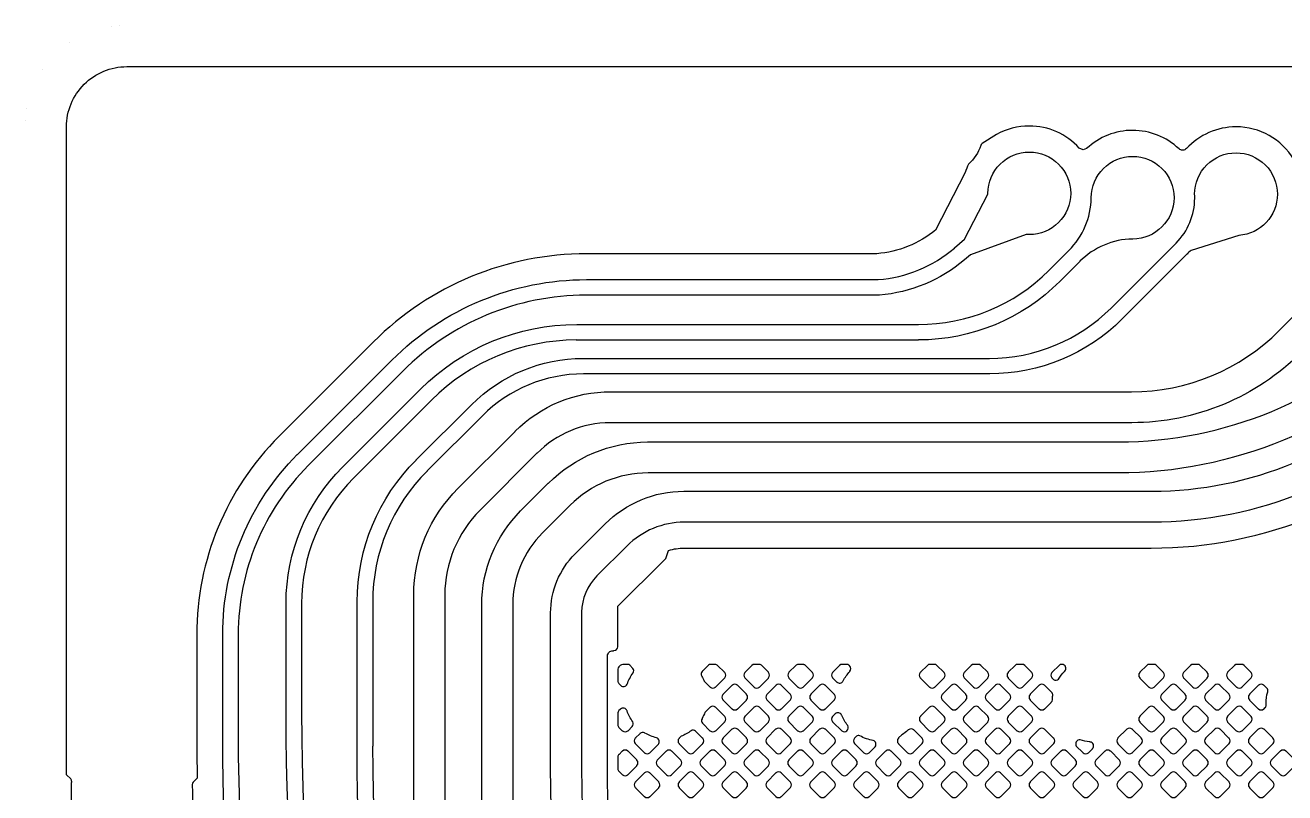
# Model space of a CAD drawing. Extents: x 0 to 248, y 0 to 175.
# Drawn here: x 77.44 to 83.63, y 149.42 to 153.19 of the extents above; entities that cross this region are included whole.
import ezdxf

# ---------------------------------------------------------------- set-up
doc = ezdxf.new("R2010")
doc.units = 0
doc.layers.add('gbr-dxf', color=7, linetype='Continuous')
doc.layers.add('gbr-outline-dxf', color=2, linetype='Continuous')

msp = doc.modelspace()

# ---------------------------------------------------------------- linework, layer by layer
at = {"layer": 'gbr-dxf', "linetype": 'Continuous'}
for points in [[(77.6463, 149.5071), (77.6463, 152.6918, -0.414221), (77.9428, 152.9882), (90.943, 152.9882, -0.41422), (91.2394, 152.6918), (91.2394, 149.5109), (91.2192, 149.4907, 0.16592), (91.2141, 149.4789), (91.2141, 147.4676, -0.013289), (91.214, 147.4665), (91.214, 146.461)], [(82.3768, 152.6963), (82.3767, 152.6963, 0.128289), (82.215, 152.6542), (82.1455, 152.6105), (82.1454, 152.6104, 0.155189), (82.1379, 152.6009, -0.137692), (82.0784, 152.5086, 0.033305), (82.0621, 152.4677), (81.9161, 152.185, -0.151297), (81.6278, 152.0685), (80.2011, 152.0685, 0.198902), (79.1546, 151.6349), (78.6905, 151.1708, 0.198899), (78.2864, 150.1955), (78.2864, 149.719, 0.003655), (78.2877, 149.5452), (78.2877, 149.4896), (78.2691, 149.471, 0.169072), (78.2641, 149.4588), (78.2641, 149.4586)], [(83.6759, 152.532, 0.263062), (83.3923, 152.6923, 0.209797), (83.1487, 152.5853, -0.211752), (83.13, 152.577, -0.193749), (83.1124, 152.5841, 0.192153), (82.8846, 152.675, 0.190057), (82.6585, 152.5859), (82.6412, 152.579), (82.6225, 152.5874, 0.211896), (82.3769, 152.6963), (82.3768, 152.6963)], [(80.9048, 142.4667, -0.166954), (78.4137, 149.7194, -0.014027), (78.4137, 149.7213), (78.4137, 150.1931, -0.016763), (78.4136, 150.1954, -0.010979), (78.4137, 150.1968, -0.198629), (78.7804, 151.0809), (78.7804, 151.0809), (78.7805, 151.0809), (79.2445, 151.545), (79.2445, 151.545), (79.2445, 151.545, -0.198915), (80.2011, 151.9412, -0.016733), (80.2035, 151.9412), (81.6339, 151.9412, 0.159173), (82.0084, 152.0965), (82.0089, 152.0969), (82.0589, 152.1398), (82.1737, 152.3618, -0.005086), (82.1736, 152.3654, -0.414223), (82.3768, 152.5686, -0.414223), (82.58, 152.3654, -0.414223), (82.3768, 152.1622, -0.01986), (82.3608, 152.1628), (82.0872, 152.0637), (82.0587, 152.0392), (82.0585, 152.039, -0.159343), (81.6399, 151.8652, -0.028607), (81.6356, 151.865), (80.201, 151.865, -0.016499), (80.1987, 151.865, 0.19842), (79.2984, 151.4911), (79.2984, 151.4911), (79.2984, 151.4911), (78.8343, 151.0271), (78.8343, 151.027), (78.8343, 151.027, 0.198482), (78.4899, 150.1974, -0.013924), (78.4899, 150.1955), (78.4899, 149.7198, -0.014056), (78.4899, 149.7178, 0.16691), (80.9647, 142.5139)], [(81.3858, 142.8758, -0.165958), (79.0743, 149.6481, -0.01087), (79.0744, 149.6495), (79.0744, 150.3552, -0.011022), (79.0744, 150.3567, -0.198598), (79.3639, 151.0541), (79.3642, 151.0543), (79.6356, 151.3258), (79.6359, 151.326, -0.198391), (80.1847, 151.5538, -0.011044), (80.1861, 151.5539), (82.1794, 151.5539, -0.010871), (82.1808, 151.5539, 0.198911), (82.7787, 151.8016), (82.7787, 151.8016), (83.0976, 152.1204), (83.0976, 152.1205), (83.0976, 152.1205, 0.198902), (83.1895, 152.3423, -0.010258), (83.1895, 152.3435, 0.00841), (83.1893, 152.3538, -0.009582), (83.1892, 152.3549, -0.008299), (83.1891, 152.3613, -0.414223), (83.3923, 152.5645, -0.414223), (83.5955, 152.3613, -0.394397), (83.4062, 152.1586), (83.1714, 152.0849, 0.021669), (83.1515, 152.0666), (83.1515, 152.0666), (83.1515, 152.0666), (83.1515, 152.0666), (83.1514, 152.0666), (82.8326, 151.7477), (82.8326, 151.7477), (82.8325, 151.7476), (82.8325, 151.7476, -0.198488), (82.1822, 151.4777, -0.011021), (82.1808, 151.4777), (80.1875, 151.4777, -0.010871), (80.1861, 151.4776, 0.198853), (79.6898, 151.2721), (79.6895, 151.2719), (79.4181, 151.0004), (79.4178, 151.0002, 0.198961), (79.1506, 150.3553, -0.010857), (79.1506, 150.3539), (79.1506, 149.6481, -0.010857), (79.1505, 149.6467, 0.165913), (81.4458, 142.9228)], [(81.1868, 142.6359, -0.16673), (78.7251, 149.8102, -0.014135), (78.7251, 149.8121), (78.7251, 150.3488, -0.011037), (78.7251, 150.3503, -0.198483), (79.0027, 151.0192), (79.0027, 151.0192), (79.0027, 151.0192), (79.3862, 151.4028), (79.3863, 151.4028), (79.3863, 151.4028, -0.198916), (80.1534, 151.7205, -0.016733), (80.1558, 151.7204), (81.8304, 151.7204, -0.010871), (81.8317, 151.7205, 0.198914), (82.4726, 151.9859), (82.4726, 151.9859), (82.4726, 151.9859), (82.5714, 152.0847), (82.5717, 152.085), (82.5717, 152.085), (82.5717, 152.085, 0.193853), (82.6814, 152.3427), (82.6814, 152.3437), (82.6814, 152.344, -0.414223), (82.8846, 152.5472, -0.414223), (83.0878, 152.344, -0.414209), (82.8846, 152.1408, 0.194795), (82.6255, 152.0311), (82.6253, 152.0309), (82.5265, 151.9321), (82.5265, 151.9321), (82.5265, 151.932, -0.198548), (81.8331, 151.6443, -0.011009), (81.8317, 151.6442), (80.1533, 151.6442, -0.016438), (80.1509, 151.6443, 0.198292), (79.4402, 151.3489), (79.4401, 151.3489), (79.4401, 151.3489), (79.0566, 150.9653), (79.0566, 150.9653), (79.0566, 150.9653, 0.198864), (78.8013, 150.3489, -0.01087), (78.8013, 150.3475), (78.8013, 149.8146, -0.016763), (78.8013, 149.8122), (78.8013, 149.8116, -0.010857), (78.8013, 149.8102, 0.166721), (81.2467, 142.6831)], [(81.5115, 143.1612, -0.164875), (79.3522, 149.5314, -0.009972), (79.3523, 149.5342), (79.3523, 150.3849, -0.011836), (79.3522, 150.3882, -0.007961), (79.3522, 150.3903, -0.198023), (79.5702, 150.9152), (79.5706, 150.9156), (79.85, 151.195), (79.8504, 151.1954, -0.198797), (80.3208, 151.3901, -0.011836), (80.3241, 151.39), (82.8763, 151.39, -0.007691), (82.8782, 151.39, 0.198799), (83.6046, 151.6907), (83.6049, 151.6911), (84.041, 152.1272)], [(81.7633, 143.3865, -0.164322), (79.6862, 149.532, -0.007717), (79.6862, 149.534), (79.6862, 149.5345, -0.011836), (79.6863, 149.5379), (79.6863, 150.3401, -0.007704), (79.6862, 150.342, -0.198804), (79.8774, 150.8038), (79.8774, 150.8038), (79.8774, 150.8038), (79.8775, 150.8039), (80.0136, 150.94), (80.014, 150.9404, -0.197306), (80.5001, 151.1428, -0.012435), (80.5036, 151.1429), (82.8135, 151.1429, -0.007579), (82.8154, 151.1429, 0.198586), (84.2057, 151.7194)], [(83.7123, 151.5829, -0.19837), (82.8802, 151.2376, -0.007863), (82.8782, 151.2376), (80.3207, 151.2376, -0.011108), (80.3175, 151.2377, 0.19714), (79.9582, 151.0876), (79.9578, 151.0872), (79.6784, 150.8078), (79.678, 150.8075, 0.197555), (79.5046, 150.3909, -0.009467), (79.5047, 150.3883), (79.5047, 149.5321, -0.009964), (79.5046, 149.5293, 0.164763), (81.631, 143.2558)], [(84.3135, 151.6116, -0.198844), (82.8135, 150.9905, -0.007678), (82.8115, 150.9905), (80.5069, 150.9905, -0.011828), (80.5036, 150.9905, 0.198592), (80.1217, 150.8325), (80.1213, 150.8322), (79.9852, 150.6961, 0.197878), (79.8386, 150.3439, -0.007333), (79.8387, 150.3421), (79.8387, 149.5346, -0.009964), (79.8386, 149.5318, 0.164179), (81.8812, 143.4832)], [(82.021, 143.6094, -0.163793), (80.0248, 149.5396, -0.009935), (80.0248, 149.5423), (80.0248, 150.2996, -0.009965), (80.0248, 150.3024, -0.199031), (80.1449, 150.5922), (80.2925, 150.7398), (80.2925, 150.7398), (80.2925, 150.7398, -0.197934), (80.6791, 150.9008, -0.008078), (80.6812, 150.9009), (82.9763, 150.9009, -0.011609), (82.9796, 150.9008, 0.198379), (84.267, 151.4354)], [(84.3747, 151.3276, -0.198865), (82.9763, 150.7484, -0.011859), (82.9729, 150.7485), (80.6831, 150.7485, -0.007684), (80.6812, 150.7484, 0.198916), (80.4003, 150.6321), (80.4002, 150.6321), (80.4002, 150.6321), (80.2527, 150.4845), (80.2526, 150.4844, 0.195991), (80.1772, 150.3054, -0.016607), (80.1772, 150.3005), (80.1772, 149.5402, -0.009957), (80.1772, 149.5374, 0.163577), (82.1387, 143.7063)], [(80.5629, 147.3356, -0.058439), (80.3044, 149.5399, -0.020503), (80.3045, 149.5418), (80.3045, 149.6102, -0.031973), (80.3045, 149.6133), (80.3045, 149.8263, -0.022988), (80.3045, 149.8285), (80.3045, 149.9474, -0.03889), (80.3045, 149.9512), (80.3045, 150.0897, -0.125227), (80.3071, 150.102, -0.091887), (80.3124, 150.1095, -0.207347), (80.3312, 150.1167), (80.3342, 150.1167, -0.102616), (80.3362, 150.1172, 0.393601), (80.3551, 150.136, -0.093671), (80.3555, 150.1379), (80.3555, 150.3351), (80.5813, 150.5609), (80.5912, 150.5701), (80.6044, 150.61, -0.072171), (80.6811, 150.6211), (82.9762, 150.6211, 0.198925), (84.4649, 151.2381)], [(77.6717, 147.4678), (77.6717, 149.4692, -0.034868), (77.6719, 149.4727, 0.186511), (77.6672, 149.4863), (77.6463, 149.5071)], [(78.2641, 149.4586, 0.012838), (78.2932, 148.8456, -0.017977), (78.2933, 148.844, 0.148382), (80.7903, 142.3653), (80.7906, 142.3649, 0.019899), (80.8008, 142.3538, -0.01365), (80.8016, 142.3529), (81.0112, 142.1433, -0.018805), (81.0124, 142.1422, 0.111695), (81.1151, 142.0774, -0.017124), (81.1165, 142.0768, -0.221605), (81.238, 141.9556, -0.020682), (81.2387, 141.9538, 0.111689), (81.3035, 141.8511, -0.023293)]]:
    msp.add_lwpolyline(points, format="xyb", dxfattribs=at)
for points in [[(80.3553, 149.9674, 0.055379), (80.3559, 149.9631, -0.069012), (80.356, 149.9624, 0.108866), (80.3602, 149.9549), (80.37, 149.9451, 0.482115), (80.4009, 149.9514, -0.078327), (80.4304, 150.0073, 0.305964), (80.4291, 150.0298), (80.4135, 150.0453, 0.146877), (80.4029, 150.0496), (80.3793, 150.0496, 0.168855), (80.3673, 150.0443), (80.3673, 150.0443), (80.3606, 150.0377), (80.3606, 150.0376, 0.168923), (80.3553, 150.0256)], [(80.767, 149.9922, -0.114321), (80.7674, 149.9905, -0.033499), (80.7798, 149.9664), (80.8075, 149.9388, -0.091913), (80.809, 149.9378, 0.379731), (80.835, 149.9378, -0.096225), (80.8366, 149.9388), (80.8792, 149.9814, -0.095916), (80.8802, 149.9831, 0.379731), (80.8802, 150.0091, -0.096265), (80.8792, 150.0107), (80.8454, 150.0445, 0.0755), (80.8404, 150.0478, 0.093701), (80.8333, 150.0496), (80.8111, 150.0496, 0.147556), (80.8002, 150.0459), (80.8002, 150.0458, 0.031553), (80.7983, 150.0443), (80.7982, 150.0442), (80.7705, 150.0165, -0.109979), (80.7697, 150.0151, 0.325779)], [(80.9794, 149.9831, -0.096157), (80.9803, 149.9815), (81.023, 149.9389, -0.091364), (81.0245, 149.9379, 0.379293), (81.0505, 149.9379, -0.095956), (81.0521, 149.9389), (81.0947, 149.9815, -0.096266), (81.0957, 149.9832, 0.379731), (81.0957, 150.0092, -0.09572), (81.0947, 150.0108), (81.0604, 150.0452, 0.153023), (81.0493, 150.0496), (81.0263, 150.0496, 0.169141), (81.0142, 150.0446), (80.9804, 150.0107, -0.096023), (80.9794, 150.0091, 0.379672)], [(81.1949, 149.9832, -0.096265), (81.1959, 149.9816), (81.2384, 149.939, -0.091964), (81.24, 149.938, 0.379731), (81.266, 149.938, -0.095756), (81.2676, 149.939), (81.3102, 149.9816, -0.095958), (81.3112, 149.9833, 0.379731), (81.3112, 150.0092, -0.082756), (81.3103, 150.0106), (81.2755, 150.0454, 0.060717), (81.2714, 150.0479, 0.084526), (81.265, 150.0496), (81.2414, 150.0496, 0.091982), (81.2344, 150.0477, 0.072691), (81.2296, 150.0446), (81.1959, 150.0108, -0.095916), (81.1949, 150.0092, 0.379731)], [(81.4103, 149.9833, -0.095612), (81.4113, 149.9816), (81.4292, 149.9637, -0.074719), (81.4314, 149.9623, 0.473813), (81.4612, 149.967, -0.075742), (81.4628, 149.9691, -0.068046), (81.4945, 150.0141, -0.085735), (81.4954, 150.0155, 0.37084), (81.495, 150.0412, -0.087077), (81.494, 150.0426), (81.4927, 150.044, -0.05036), (81.4923, 150.0443, 0.180695), (81.4794, 150.0496), (81.4568, 150.0496, 0.16507), (81.445, 150.0446), (81.4113, 150.0108, -0.095935), (81.4103, 150.0092, 0.379287)], [(81.8413, 149.9832, -0.087748), (81.8422, 149.9817), (81.8849, 149.939, -0.09979), (81.8866, 149.938, 0.379731), (81.9126, 149.938, -0.09572), (81.9142, 149.939), (81.9569, 149.9816, -0.096266), (81.9578, 149.9832, 0.379731), (81.9578, 150.0092, -0.087314), (81.9569, 150.0107), (81.9231, 150.0445, 0.175834), (81.9104, 150.0496), (81.8886, 150.0496, 0.175844), (81.876, 150.0445), (81.8423, 150.0108, -0.095916), (81.8413, 150.0092, 0.379731)], [(82.057, 149.9833, -0.104215), (82.058, 149.9815), (82.1004, 149.9391, -0.100054), (82.1021, 149.9381, 0.379731), (82.1281, 149.9381, -0.096265), (82.1297, 149.9391), (82.1722, 149.9816, -0.096266), (82.1732, 149.9832, 0.379731), (82.1732, 150.0092, -0.091558), (82.1723, 150.0107), (82.1385, 150.0445, 0.176073), (82.1258, 150.0496), (82.1043, 150.0496, 0.175912), (82.0916, 150.0445), (82.058, 150.0109, -0.095916), (82.057, 150.0092, 0.379731)], [(82.2723, 149.9832, -0.082756), (82.2732, 149.9818), (82.316, 149.939, -0.096266), (82.3177, 149.938, 0.379731), (82.3436, 149.938, -0.09572), (82.3453, 149.939), (82.3879, 149.9816, -0.095916), (82.3889, 149.9832, 0.379731), (82.3889, 150.0092, -0.096265), (82.3879, 150.0108), (82.3542, 150.0446, 0.165019), (82.3424, 150.0496), (82.3192, 150.0496, 0.169053), (82.3071, 150.0446), (82.2733, 150.0108, -0.096266), (82.2723, 150.0092, 0.379731)], [(82.488, 149.9832, -0.082756), (82.4889, 149.9818), (82.4959, 149.9748, 0.333336), (82.5205, 149.9774, -0.058077), (82.5496, 150.0143, -0.062404), (82.5513, 150.0166, 0.62843), (82.538, 150.0492, -0.058512), (82.5354, 150.0496), (82.5348, 150.0496, 0.169476), (82.5227, 150.0445), (82.4889, 150.0108, -0.096266), (82.488, 150.0092, 0.379731)], [(82.919, 149.9832, -0.095865), (82.92, 149.9816), (82.9627, 149.9389, -0.091437), (82.9643, 149.9379, 0.379731), (82.9903, 149.9379, -0.096265), (82.9919, 149.9389), (83.0345, 149.9815, -0.095916), (83.0355, 149.9831, 0.379731), (83.0355, 150.0091, -0.083235), (83.0346, 150.0105), (82.9999, 150.0452, 0.153023), (82.9888, 150.0496), (82.9659, 150.0496, 0.16951), (82.9537, 150.0445), (82.92, 150.0108, -0.096266), (82.919, 150.0092, 0.379731)], [(83.1345, 149.9831, -0.082756), (83.1354, 149.9817), (83.1781, 149.939, -0.096266), (83.1797, 149.938, 0.379731), (83.2057, 149.938, -0.09572), (83.2074, 149.939), (83.25, 149.9816, -0.096266), (83.251, 149.9832, 0.379731), (83.251, 150.0092, -0.09572), (83.25, 150.0108), (83.2167, 150.0441, -0.033973), (83.2165, 150.0443, 0.174312), (83.2041, 150.0496), (83.182, 150.0496, 0.175445), (83.1694, 150.0445), (83.1355, 150.0107, -0.096266), (83.1345, 150.009, 0.379731)], [(83.3501, 149.9833, -0.096265), (83.3511, 149.9816), (83.3938, 149.9389, -0.091913), (83.3954, 149.938, 0.379731), (83.4213, 149.938, -0.09572), (83.423, 149.9389), (83.4655, 149.9814, -0.095916), (83.4665, 149.9831, 0.379731), (83.4665, 150.0091, -0.096265), (83.4655, 150.0107), (83.4319, 150.0443, -0.038857), (83.4316, 150.0445, 0.176073), (83.4189, 150.0496), (83.3974, 150.0496, 0.175844), (83.3847, 150.0445), (83.3511, 150.0109, -0.095916), (83.3501, 150.0092, 0.379731)], [(80.8715, 149.9012, 0.379293), (80.8716, 149.8753, -0.091954), (80.8725, 149.8737), (80.9152, 149.831, -0.087516), (80.9167, 149.8301, 0.379731), (80.9427, 149.8301, -0.09572), (80.9443, 149.8311), (80.9869, 149.8737, -0.096332), (80.9879, 149.8754, 0.379289), (80.9879, 149.9013, -0.099534), (80.9869, 149.903), (80.9443, 149.9457, -0.08752), (80.9428, 149.9466, 0.378815), (80.9169, 149.9466, -0.095506), (80.9152, 149.9456), (80.8725, 149.9029, -0.095602)], [(81.0871, 149.8755, -0.099534), (81.0881, 149.8737), (81.1306, 149.8312, -0.095796), (81.1322, 149.8303, 0.378943), (81.1582, 149.8303, -0.095506), (81.1598, 149.8312), (81.2025, 149.8739, -0.095602), (81.2035, 149.8755, 0.379293), (81.2034, 149.9015, -0.091954), (81.2025, 149.903), (81.1599, 149.9456, -0.096266), (81.1583, 149.9466, 0.379731), (81.1323, 149.9466, -0.09572), (81.1307, 149.9456), (81.0881, 149.903, -0.096332), (81.0871, 149.9014, 0.379289)], [(81.3026, 149.8755, -0.093919), (81.3035, 149.8739), (81.3461, 149.8313, -0.103673), (81.3479, 149.8303, 0.379293), (81.3739, 149.8303, -0.096625), (81.3755, 149.8313), (81.418, 149.8738, -0.096332), (81.419, 149.8754, 0.379289), (81.419, 149.9014, -0.087248), (81.4181, 149.9028), (81.3752, 149.9457, -0.091364), (81.3737, 149.9466, 0.379293), (81.3477, 149.9466, -0.095956), (81.3461, 149.9456), (81.3035, 149.9031, -0.096227), (81.3026, 149.9015, 0.379506)], [(81.9491, 149.8754, -0.09185), (81.9501, 149.8738), (81.9928, 149.8311, -0.08752), (81.9943, 149.8302, 0.379293), (82.0202, 149.8302, -0.096625), (82.0219, 149.8312), (82.0646, 149.8739, -0.096111), (82.0656, 149.8756, 0.379289), (82.0656, 149.9015, -0.082225), (82.0647, 149.9029), (82.0219, 149.9458, -0.086956), (82.0204, 149.9467, 0.379293), (81.9944, 149.9466, -0.096265), (81.9928, 149.9457), (81.9501, 149.903, -0.096314), (81.9491, 149.9014, 0.379672)], [(82.1647, 149.8756, -0.100154), (82.1657, 149.8738), (82.2083, 149.8312, -0.095796), (82.2099, 149.8302, 0.379293), (82.2359, 149.8302, -0.096625), (82.2375, 149.8312), (82.28, 149.8737, -0.096332), (82.281, 149.8754, 0.379289), (82.281, 149.9013, -0.095506), (82.2801, 149.9029), (82.2372, 149.9458, -0.082483), (82.2358, 149.9467, 0.379293), (82.2098, 149.9467, -0.096103), (82.2082, 149.9457), (82.1657, 149.9031, -0.096023), (82.1647, 149.9015, 0.379672)], [(82.3802, 149.8755, -0.097885), (82.3812, 149.8738), (82.4239, 149.8311, -0.095602), (82.4255, 149.8301, 0.379293), (82.4515, 149.8302, -0.095956), (82.4531, 149.8311), (82.4848, 149.8628), (82.4848, 149.8629, 0.164025), (82.4901, 149.8745, -0.028101), (82.4918, 149.8972, 0.20765), (82.4865, 149.9122, -0.042072), (82.4863, 149.9124), (82.4532, 149.9456, -0.103498), (82.4514, 149.9466, 0.379293), (82.4254, 149.9466, -0.095956), (82.4238, 149.9456), (82.3812, 149.903, -0.096128), (82.3802, 149.9014, 0.379506)], [(83.0268, 149.8754, -0.091583), (83.0278, 149.8738), (83.0703, 149.8313, -0.103498), (83.0721, 149.8303, 0.379293), (83.098, 149.8303, -0.095956), (83.0997, 149.8313), (83.1422, 149.8738, -0.096266), (83.1431, 149.8754, 0.379731), (83.1431, 149.9014, -0.087314), (83.1422, 149.9029), (83.0995, 149.9455, -0.092072), (83.098, 149.9465, 0.379289), (83.072, 149.9465, -0.095506), (83.0704, 149.9455), (83.0278, 149.9029, -0.095296), (83.0268, 149.9013, 0.379239)], [(83.2423, 149.8754, -0.087314), (83.2432, 149.8739), (83.2861, 149.831, -0.083056), (83.2875, 149.8301, 0.379731), (83.3135, 149.8301, -0.09572), (83.3151, 149.8311), (83.3578, 149.8738, -0.096266), (83.3588, 149.8754, 0.379731), (83.3588, 149.9014, -0.091558), (83.3579, 149.903), (83.3152, 149.9457, -0.096266), (83.3135, 149.9466, 0.379731), (83.2875, 149.9466, -0.09572), (83.2859, 149.9457), (83.2432, 149.903, -0.096266), (83.2423, 149.9014, 0.379731)], [(83.4579, 149.8754, -0.091745), (83.4589, 149.8738), (83.5015, 149.8312, -0.091964), (83.5031, 149.8303, 0.379731), (83.529, 149.8303, -0.096265), (83.5307, 149.8312), (83.5346, 149.8352), (83.5347, 149.8352, 0.190247), (83.5401, 149.8489, -0.010739), (83.5399, 149.8574, -0.070931), (83.548, 149.9141), (83.548, 149.9143, 0.253728), (83.5433, 149.9328, -0.042397), (83.5431, 149.9331), (83.5305, 149.9457, -0.086956), (83.529, 149.9466, 0.379293), (83.5031, 149.9465, -0.095956), (83.5014, 149.9456), (83.4589, 149.903, -0.095916), (83.4579, 149.9014, 0.379731)], [(80.3553, 149.7511, 0.066134), (80.3564, 149.746, -0.044333), (80.3565, 149.7457, 0.084119), (80.3599, 149.7399), (80.3763, 149.7235, -0.099711), (80.378, 149.7225, 0.379293), (80.404, 149.7225, -0.095956), (80.4056, 149.7235), (80.4256, 149.7435, 0.331083), (80.4282, 149.7672, -0.07399), (80.4008, 149.8204, -0.05598), (80.3998, 149.8223, 0.518234), (80.3686, 149.8297, -0.056831), (80.3667, 149.8284), (80.3607, 149.8224), (80.3607, 149.8223, 0.101361), (80.3565, 149.8155, -0.036205), (80.3564, 149.8152, 0.068862), (80.3553, 149.8099)], [(80.7687, 149.7824, 0.322287), (80.7716, 149.7598, -0.111167), (80.7725, 149.7584), (80.8074, 149.7235, -0.098332), (80.8091, 149.7225, 0.379064), (80.835, 149.7225, -0.095719), (80.8366, 149.7234), (80.8792, 149.766, -0.095935), (80.8801, 149.7676, 0.379239), (80.8801, 149.7935, -0.095756), (80.8792, 149.7952), (80.8366, 149.8377, -0.099711), (80.8349, 149.8387, 0.379293), (80.809, 149.8387, -0.095956), (80.8073, 149.8377), (80.7832, 149.8135, -0.040192), (80.7692, 149.7841, -0.119673)], [(80.9792, 149.7676, -0.09148), (80.9802, 149.7661), (81.0229, 149.7233, -0.086956), (81.0244, 149.7224, 0.379293), (81.0503, 149.7224, -0.095956), (81.052, 149.7234), (81.0946, 149.766, -0.096023), (81.0956, 149.7677, 0.379672), (81.0956, 149.7936, -0.100154), (81.0946, 149.7953), (81.052, 149.838, -0.086956), (81.0505, 149.8389, 0.379293), (81.0246, 149.8389, -0.095956), (81.0229, 149.8379), (80.9802, 149.7952, -0.096332), (80.9793, 149.7936, 0.379289)], [(81.1947, 149.7677, -0.087284), (81.1956, 149.7662), (81.2384, 149.7235, -0.099849), (81.2401, 149.7225, 0.379293), (81.266, 149.7225, -0.096625), (81.2677, 149.7235), (81.3103, 149.7661, -0.096558), (81.3113, 149.7677, 0.379731), (81.3113, 149.7937, -0.087314), (81.3104, 149.7952), (81.2676, 149.838, -0.092072), (81.266, 149.8389, 0.379321), (81.24, 149.8389, -0.095866), (81.2384, 149.838), (81.1957, 149.7953, -0.095895), (81.1947, 149.7936, 0.378815)], [(81.8414, 149.7677, -0.082756), (81.8423, 149.7663), (81.885, 149.7235, -0.095602), (81.8867, 149.7226, 0.37925), (81.9126, 149.7226, -0.096458), (81.9143, 149.7236), (81.9567, 149.7661, -0.096627), (81.9577, 149.7677, 0.379229), (81.9577, 149.7937, -0.09148), (81.9568, 149.7952), (81.9142, 149.8379, -0.095602), (81.9125, 149.8388, 0.379293), (81.8866, 149.8388, -0.096103), (81.8849, 149.8378), (81.8424, 149.7953, -0.096023), (81.8414, 149.7936, 0.379672)], [(82.0568, 149.7677, -0.096157), (82.0578, 149.7661), (82.1006, 149.7233, -0.09197), (82.1021, 149.7224, 0.379293), (82.1281, 149.7224, -0.096625), (82.1297, 149.7234), (82.1723, 149.766, -0.095916), (82.1733, 149.7677, 0.379289), (82.1733, 149.7936, -0.095506), (82.1724, 149.7952), (82.1295, 149.8381, -0.082406), (82.1281, 149.839, 0.379214), (82.1022, 149.839, -0.095956), (82.1005, 149.838), (82.0578, 149.7953, -0.096023), (82.0569, 149.7937, 0.379672)], [(82.2725, 149.7678, -0.106372), (82.2736, 149.7659), (82.3161, 149.7234, -0.101895), (82.3178, 149.7224, 0.378718), (82.3437, 149.7224, -0.095719), (82.3454, 149.7234), (82.3879, 149.766, -0.095394), (82.3889, 149.7676, 0.379214), (82.3889, 149.7935, -0.091954), (82.3879, 149.7951), (82.3452, 149.8378, -0.095628), (82.3436, 149.8388, 0.379731), (82.3176, 149.8388, -0.096265), (82.316, 149.8378), (82.2735, 149.7954, -0.096128), (82.2725, 149.7937, 0.379506)], [(82.919, 149.7676, -0.087254), (82.9199, 149.7661), (82.9625, 149.7235, -0.101895), (82.9643, 149.7225, 0.379069), (82.9902, 149.7225, -0.096117), (82.9918, 149.7235), (83.0345, 149.7661, -0.095916), (83.0354, 149.7677, 0.379289), (83.0355, 149.7937, -0.087715), (83.0345, 149.7951), (82.9918, 149.8379, -0.09197), (82.9903, 149.8388, 0.379293), (82.9643, 149.8388, -0.096119), (82.9627, 149.8378), (82.92, 149.7951, -0.096023), (82.919, 149.7935, 0.379672)], [(83.1345, 149.7677, -0.091558), (83.1355, 149.7661), (83.1781, 149.7235, -0.103868), (83.1799, 149.7225, 0.379731), (83.2058, 149.7225, -0.096265), (83.2075, 149.7234), (83.25, 149.7659, -0.096266), (83.251, 149.7676, 0.379731), (83.251, 149.7936, -0.087314), (83.25, 149.795), (83.2072, 149.8379, -0.091913), (83.2057, 149.8388, 0.379731), (83.1797, 149.8388, -0.09572), (83.1781, 149.8378), (83.1355, 149.7953, -0.096266), (83.1345, 149.7936, 0.379731)], [(83.3501, 149.7676, -0.091581), (83.351, 149.7661), (83.3938, 149.7233, -0.08752), (83.3952, 149.7224, 0.379293), (83.4212, 149.7224, -0.096625), (83.4228, 149.7234), (83.4654, 149.766, -0.096627), (83.4664, 149.7677, 0.379229), (83.4664, 149.7936, -0.103506), (83.4654, 149.7954), (83.4229, 149.8379, -0.091364), (83.4213, 149.8389, 0.379293), (83.3954, 149.8389, -0.095956), (83.3937, 149.8379), (83.3511, 149.7952, -0.096314), (83.3501, 149.7936, 0.379703)], [(81.4104, 149.7677, -0.091476), (81.4113, 149.7661), (81.4552, 149.7222, 0.801157), (81.485, 149.7483, -0.071781), (81.4554, 149.7982, -0.066136), (81.454, 149.8004, 0.49961), (81.4234, 149.8066, -0.06455), (81.4212, 149.8052), (81.4114, 149.7953, -0.095819), (81.4104, 149.7936, 0.379289)], [(80.4406, 149.6599, -0.100032), (80.4416, 149.6582), (80.4842, 149.6156, -0.096332), (80.4858, 149.6146, 0.379321), (80.5117, 149.6146, -0.095866), (80.5134, 149.6156), (80.5543, 149.6565, 0.520518), (80.5457, 149.6882, -0.076586), (80.4885, 149.7117, -0.11062), (80.4869, 149.7121, 0.325797), (80.464, 149.7094, -0.110127), (80.4626, 149.7086), (80.4415, 149.6875, -0.096121), (80.4406, 149.6859, 0.379731)], [(80.656, 149.6857, 0.379069), (80.656, 149.6597, -0.096117), (80.657, 149.6581), (80.6996, 149.6155, -0.091964), (80.7011, 149.6146, 0.379731), (80.7271, 149.6146, -0.096265), (80.7288, 149.6156), (80.7715, 149.6583, -0.095585), (80.7725, 149.6599, 0.379324), (80.7725, 149.6859, -0.082792), (80.7716, 149.6873), (80.7372, 149.7216, 0.305175), (80.7148, 149.723, -0.069519), (80.6656, 149.6959), (80.657, 149.6873, -0.098004)], [(80.8715, 149.6858, 0.379293), (80.8716, 149.6599, -0.092348), (80.8725, 149.6583), (80.9152, 149.6156, -0.088202), (80.9167, 149.6147, 0.379289), (80.9426, 149.6147, -0.09527), (80.9443, 149.6157), (80.9868, 149.6582, -0.095602), (80.9878, 149.6599, 0.379293), (80.9878, 149.6858, -0.104215), (80.9867, 149.6876), (80.9443, 149.7301, -0.09246), (80.9427, 149.731, 0.379703), (80.9168, 149.7311, -0.095612), (80.9151, 149.7301), (80.8725, 149.6875, -0.095796)], [(81.087, 149.6599, -0.09572), (81.088, 149.6583), (81.1307, 149.6156, -0.092072), (81.1322, 149.6146, 0.379321), (81.1582, 149.6146, -0.095866), (81.1598, 149.6156), (81.2025, 149.6582, -0.096227), (81.2035, 149.6599, 0.379324), (81.2035, 149.6858, -0.096157), (81.2025, 149.6875), (81.1598, 149.7301, -0.099849), (81.1581, 149.7311, 0.379293), (81.1322, 149.7311, -0.096625), (81.1305, 149.7301), (81.088, 149.6875, -0.096558), (81.087, 149.6859, 0.379731)], [(81.3025, 149.6858, 0.379293), (81.3026, 149.6598, -0.087748), (81.3035, 149.6584), (81.3461, 149.6158, -0.10046), (81.3478, 149.6148, 0.379289), (81.3737, 149.6148, -0.095506), (81.3754, 149.6157), (81.418, 149.6584, -0.095602), (81.419, 149.66, 0.379293), (81.419, 149.686, -0.087748), (81.4181, 149.6875), (81.3754, 149.7302, -0.092072), (81.3738, 149.7311, 0.379289), (81.3479, 149.7311, -0.095506), (81.3462, 149.7302), (81.3035, 149.6874, -0.095602)], [(81.7336, 149.66, -0.095487), (81.7346, 149.6583), (81.7773, 149.6157, -0.091364), (81.7788, 149.6147, 0.379287), (81.8047, 149.6147, -0.096157), (81.8064, 149.6157), (81.849, 149.6584, -0.095796), (81.85, 149.66, 0.379293), (81.85, 149.686, -0.10047), (81.849, 149.6877), (81.8103, 149.7263, -0.094106), (81.8087, 149.7273, 0.370653), (81.7831, 149.7277, -0.085486), (81.7817, 149.7269, -0.049647), (81.7497, 149.7025), (81.7346, 149.6875, -0.095935), (81.7336, 149.6859, 0.378845)], [(81.9491, 149.6859, 0.379293), (81.9491, 149.66, -0.087748), (81.9501, 149.6585), (81.993, 149.6156, -0.083403), (81.9944, 149.6147, 0.379672), (82.0203, 149.6147, -0.096157), (82.022, 149.6157), (82.0646, 149.6583, -0.095796), (82.0656, 149.6599, 0.379293), (82.0656, 149.6859, -0.087314), (82.0647, 149.6874), (82.0218, 149.7302, -0.092072), (82.0203, 149.7311, 0.379289), (81.9943, 149.7311, -0.095506), (81.9927, 149.7302), (81.9501, 149.6876, -0.095602)], [(82.1647, 149.6858, 0.379293), (82.1647, 149.6599, -0.095956), (82.1657, 149.6582), (82.2084, 149.6156, -0.092233), (82.2099, 149.6146, 0.379321), (82.2359, 149.6146, -0.095506), (82.2375, 149.6155), (82.2802, 149.6582, -0.095796), (82.2812, 149.6599, 0.379293), (82.2811, 149.6858, -0.09572), (82.2802, 149.6875), (82.2373, 149.7303, -0.083134), (82.2359, 149.7312, 0.379289), (82.21, 149.7312, -0.095506), (82.2084, 149.7302), (82.1656, 149.6875, -0.095602)], [(82.3803, 149.6858, 0.379293), (82.3803, 149.6598, -0.092348), (82.3812, 149.6583), (82.4237, 149.6158, -0.104311), (82.4255, 149.6148, 0.379672), (82.4514, 149.6148, -0.095506), (82.4531, 149.6157), (82.4956, 149.6583, -0.095824), (82.4966, 149.6599, 0.379293), (82.4966, 149.6859, -0.087314), (82.4957, 149.6873), (82.453, 149.73, -0.09246), (82.4514, 149.731, 0.379703), (82.4255, 149.731, -0.095612), (82.4238, 149.73), (82.3812, 149.6874, -0.095796)], [(82.8114, 149.6599, -0.096157), (82.8123, 149.6583), (82.855, 149.6157, -0.091364), (82.8565, 149.6147, 0.378906), (82.8825, 149.6147, -0.095506), (82.8841, 149.6157), (82.9266, 149.6582, -0.095796), (82.9276, 149.6599, 0.379293), (82.9276, 149.6858, -0.09572), (82.9266, 149.6875), (82.8841, 149.7299, -0.09979), (82.8824, 149.731, 0.379731), (82.8565, 149.731, -0.09572), (82.8548, 149.73), (82.8124, 149.6875, -0.096023), (82.8114, 149.6859, 0.379672)], [(83.0267, 149.6598, -0.087748), (83.0276, 149.6584), (83.0703, 149.6157, -0.100601), (83.072, 149.6147, 0.379731), (83.098, 149.6147, -0.09572), (83.0997, 149.6156), (83.1423, 149.6582, -0.095916), (83.1433, 149.6599, 0.379731), (83.1433, 149.6859, -0.087748), (83.1423, 149.6873), (83.0995, 149.7302, -0.091964), (83.098, 149.7311, 0.379731), (83.072, 149.7311, -0.096265), (83.0704, 149.7301), (83.0277, 149.6875, -0.095916), (83.0267, 149.6858, 0.379731)], [(83.2424, 149.6599, -0.096157), (83.2433, 149.6583), (83.286, 149.6156, -0.091317), (83.2875, 149.6147, 0.379293), (83.3135, 149.6147, -0.096625), (83.3151, 149.6157), (83.3577, 149.6583, -0.096111), (83.3587, 149.6599, 0.379289), (83.3587, 149.6859, -0.082787), (83.3578, 149.6873), (83.315, 149.7301, -0.086956), (83.3135, 149.731, 0.379214), (83.2875, 149.731, -0.096625), (83.2859, 149.73), (83.2434, 149.6875, -0.096023), (83.2424, 149.6858, 0.379672)], [(83.4578, 149.6599, -0.096157), (83.4588, 149.6583), (83.5015, 149.6155, -0.091364), (83.5031, 149.6146, 0.378858), (83.529, 149.6146, -0.095506), (83.5306, 149.6156), (83.5733, 149.6582, -0.095796), (83.5743, 149.6599, 0.379293), (83.5743, 149.6858, -0.100032), (83.5733, 149.6876), (83.5308, 149.7301, -0.104018), (83.529, 149.7311, 0.379731), (83.503, 149.7311, -0.09572), (83.5014, 149.7301), (83.4588, 149.6875, -0.096023), (83.4578, 149.6859, 0.379672)], [(81.5181, 149.66, -0.091745), (81.519, 149.6584), (81.5616, 149.6158, -0.104584), (81.5634, 149.6148, 0.379672), (81.5894, 149.6148, -0.095612), (81.591, 149.6157), (81.6198, 149.6445, 0.488998), (81.6103, 149.6752, -0.087414), (81.5438, 149.6985, 0.206306), (81.5276, 149.6962), (81.5191, 149.6876, -0.095916), (81.5181, 149.6859, 0.379731)], [(82.6074, 149.6475), (82.6395, 149.6155, -0.083134), (82.6409, 149.6146, 0.379321), (82.6669, 149.6146, -0.095866), (82.6685, 149.6155), (82.686, 149.633, -0.042565), (82.6878, 149.6354, 0.59421), (82.676, 149.6677, -0.03917), (82.6733, 149.6683, -0.058903), (82.6268, 149.6786, 0.608158)], [(80.3552, 149.5371, -0.046445), (80.3553, 149.5367, 0.181755), (80.3607, 149.5237), (80.3608, 149.5236), (80.3766, 149.5079, -0.091578), (80.3781, 149.5069, 0.379293), (80.4041, 149.5069, -0.095956), (80.4057, 149.5079), (80.4482, 149.5504, -0.096314), (80.4492, 149.552, 0.379672), (80.4492, 149.578, -0.096157), (80.4482, 149.5796), (80.4056, 149.6223, -0.099849), (80.4039, 149.6233, 0.379293), (80.3779, 149.6233, -0.096625), (80.3763, 149.6223), (80.3609, 149.6069, -0.035913), (80.3607, 149.6067, 0.180708), (80.3553, 149.5938), (80.3553, 149.5399, -0.017281), (80.3552, 149.5383)], [(80.5483, 149.552, -0.087343), (80.5492, 149.5506), (80.5918, 149.5079, -0.099711), (80.5935, 149.5069, 0.378906), (80.6195, 149.5069, -0.095506), (80.6211, 149.5079), (80.6637, 149.5505, -0.095602), (80.6646, 149.5521, 0.379293), (80.6646, 149.578, -0.087748), (80.6637, 149.5795), (80.621, 149.6222, -0.091913), (80.6194, 149.6232, 0.379731), (80.5935, 149.6232, -0.09572), (80.5918, 149.6222), (80.5493, 149.5796, -0.096214), (80.5483, 149.578, 0.379672)], [(80.7637, 149.578, 0.379214), (80.7637, 149.552, -0.096625), (80.7647, 149.5504), (80.8073, 149.5078, -0.091964), (80.8088, 149.5069, 0.379289), (80.8348, 149.5069, -0.095506), (80.8364, 149.5078), (80.8792, 149.5506, -0.095535), (80.8802, 149.5522, 0.379214), (80.8801, 149.5782, -0.083235), (80.8793, 149.5796), (80.8365, 149.6224, -0.087857), (80.835, 149.6233, 0.379672), (80.809, 149.6233, -0.096157), (80.8074, 149.6224), (80.7647, 149.5796, -0.095602)], [(80.9793, 149.5522, -0.091745), (80.9802, 149.5506), (81.023, 149.5078, -0.088202), (81.0245, 149.5069, 0.379289), (81.0505, 149.5069, -0.095866), (81.0521, 149.5079), (81.0946, 149.5504, -0.095585), (81.0956, 149.552, 0.379287), (81.0956, 149.578, -0.104099), (81.0946, 149.5798), (81.0519, 149.6224, -0.09197), (81.0504, 149.6234, 0.379293), (81.0244, 149.6233, -0.096625), (81.0228, 149.6224), (80.9802, 149.5798, -0.095916), (80.9793, 149.5782, 0.379731)], [(81.1947, 149.552, -0.082756), (81.1956, 149.5506), (81.2383, 149.5079, -0.096266), (81.2399, 149.507, 0.379731), (81.2659, 149.507, -0.09572), (81.2676, 149.5079), (81.3102, 149.5506, -0.096266), (81.3112, 149.5522, 0.379731), (81.3112, 149.5782, -0.091558), (81.3102, 149.5797), (81.2676, 149.6223, -0.096266), (81.266, 149.6233, 0.379731), (81.24, 149.6233, -0.09572), (81.2384, 149.6223), (81.1957, 149.5796, -0.096266), (81.1947, 149.578, 0.379731)], [(81.4102, 149.5522, -0.087248), (81.4111, 149.5507), (81.4539, 149.5079, -0.099711), (81.4556, 149.5069, 0.379293), (81.4816, 149.507, -0.095956), (81.4832, 149.5079), (81.5258, 149.5506, -0.096266), (81.5268, 149.5522, 0.379731), (81.5268, 149.5782, -0.087314), (81.5259, 149.5796), (81.4831, 149.6225, -0.092406), (81.4815, 149.6234, 0.379672), (81.4556, 149.6234, -0.095612), (81.4539, 149.6225), (81.4112, 149.5797, -0.095602), (81.4102, 149.5781, 0.378906)], [(81.6259, 149.5781, 0.379293), (81.6259, 149.5521, -0.092348), (81.6268, 149.5506), (81.6693, 149.5081, -0.104246), (81.6711, 149.5071, 0.379506), (81.6971, 149.5071, -0.098229), (81.6987, 149.5081), (81.7412, 149.5506, -0.095796), (81.7422, 149.5522, 0.379293), (81.7422, 149.5782, -0.087848), (81.7413, 149.5796), (81.6986, 149.6223, -0.092072), (81.697, 149.6233, 0.379289), (81.6711, 149.6233, -0.095506), (81.6694, 149.6223), (81.6268, 149.5797, -0.095824)], [(81.8413, 149.5781, 0.379214), (81.8413, 149.5522, -0.087748), (81.8422, 149.5507), (81.8852, 149.5078, -0.082966), (81.8866, 149.5069, 0.379672), (81.9125, 149.5069, -0.096157), (81.9141, 149.5078), (81.9569, 149.5506, -0.095796), (81.9579, 149.5522, 0.379293), (81.9579, 149.5782, -0.092348), (81.9569, 149.5798), (81.9142, 149.6225, -0.095916), (81.9126, 149.6234, 0.379289), (81.8866, 149.6235, -0.095506), (81.885, 149.6225), (81.8423, 149.5798, -0.095535)], [(82.057, 149.5522, -0.09185), (82.0579, 149.5506), (82.1007, 149.5078, -0.087638), (82.1022, 149.5069, 0.379289), (82.1282, 149.5069, -0.095506), (82.1298, 149.5079), (82.1724, 149.5504, -0.095602), (82.1733, 149.552, 0.379293), (82.1733, 149.578, -0.099964), (82.1723, 149.5797), (82.1296, 149.6224, -0.087638), (82.1281, 149.6233, 0.379289), (82.1022, 149.6234, -0.095506), (82.1005, 149.6224), (82.058, 149.5798, -0.098), (82.057, 149.5781, 0.379506)], [(82.2725, 149.578, 0.379214), (82.2725, 149.5521, -0.10047), (82.2735, 149.5504), (82.316, 149.5079, -0.096121), (82.3176, 149.5069, 0.379672), (82.3436, 149.5069, -0.095612), (82.3452, 149.5079), (82.3879, 149.5506, -0.095535), (82.3889, 149.5522, 0.379214), (82.3889, 149.5781, -0.091954), (82.3879, 149.5797), (82.3453, 149.6223, -0.096023), (82.3437, 149.6233, 0.379672), (82.3177, 149.6233, -0.096157), (82.3161, 149.6223), (82.2735, 149.5797, -0.095602)], [(82.488, 149.5521, -0.091846), (82.4889, 149.5506), (82.5315, 149.508, -0.104246), (82.5333, 149.507, 0.379506), (82.5593, 149.507, -0.098229), (82.5609, 149.5079), (82.6035, 149.5505, -0.095602), (82.6044, 149.5521, 0.379293), (82.6044, 149.578, -0.087748), (82.6035, 149.5795), (82.5607, 149.6223, -0.092072), (82.5591, 149.6233, 0.379289), (82.5332, 149.6233, -0.095506), (82.5315, 149.6223), (82.489, 149.5798, -0.098209), (82.488, 149.5781, 0.379506)], [(82.7035, 149.578, 0.379293), (82.7036, 149.5521, -0.095956), (82.7045, 149.5505), (82.7471, 149.5079, -0.091913), (82.7487, 149.5069, 0.379731), (82.7747, 149.5069, -0.09572), (82.7763, 149.5079), (82.8189, 149.5505, -0.096332), (82.8199, 149.5522, 0.379289), (82.8199, 149.5781, -0.099534), (82.8189, 149.5798), (82.7765, 149.6223, -0.103673), (82.7747, 149.6233, 0.378815), (82.7488, 149.6233, -0.095506), (82.7471, 149.6223), (82.7045, 149.5797, -0.095602)], [(82.919, 149.5781, 0.379293), (82.919, 149.5521, -0.083235), (82.9199, 149.5508), (82.9627, 149.5079, -0.096214), (82.9644, 149.507, 0.379672), (82.9903, 149.5069, -0.095612), (82.9919, 149.5079), (83.0345, 149.5505, -0.095602), (83.0355, 149.5521, 0.379293), (83.0354, 149.578, -0.091954), (83.0345, 149.5796), (82.9918, 149.6223, -0.096023), (82.9901, 149.6233, 0.379672), (82.9642, 149.6233, -0.096157), (82.9626, 149.6223), (82.92, 149.5797, -0.095602)], [(83.1345, 149.552, -0.087686), (83.1354, 149.5505), (83.178, 149.508, -0.100054), (83.1797, 149.507, 0.379731), (83.2057, 149.507, -0.096265), (83.2074, 149.5079), (83.2085, 149.5091), (83.25, 149.5506, -0.096332), (83.251, 149.5522, 0.379289), (83.251, 149.5781, -0.087248), (83.2501, 149.5796), (83.2073, 149.6224, -0.091364), (83.2058, 149.6233, 0.378906), (83.1798, 149.6233, -0.095506), (83.1782, 149.6223), (83.1355, 149.5796, -0.098209), (83.1345, 149.578, 0.379506)], [(83.3501, 149.5522, -0.099713), (83.3511, 149.5505), (83.3937, 149.5079, -0.095602), (83.3954, 149.5069, 0.379293), (83.4213, 149.5069, -0.096265), (83.423, 149.5079), (83.4654, 149.5504, -0.096111), (83.4664, 149.552, 0.379321), (83.4664, 149.578, -0.095506), (83.4655, 149.5796), (83.4226, 149.6225, -0.083), (83.4212, 149.6234, 0.379293), (83.3953, 149.6233, -0.09572), (83.3936, 149.6224), (83.3511, 149.5798, -0.096214), (83.3501, 149.5782, 0.379703)], [(83.5656, 149.578, 0.379293), (83.5656, 149.5521, -0.095956), (83.5666, 149.5505), (83.6093, 149.5077, -0.092072), (83.6109, 149.5068, 0.379289), (83.6368, 149.5068, -0.095506), (83.6385, 149.5078), (83.6811, 149.5504, -0.095602), (83.6821, 149.5521, 0.379293), (83.6821, 149.578, -0.099964), (83.6811, 149.5797), (83.6386, 149.6222, -0.104584), (83.6368, 149.6233, 0.379672), (83.6109, 149.6233, -0.095612), (83.6092, 149.6223), (83.5666, 149.5797, -0.095602)], [(80.4406, 149.4444, -0.08798), (80.4415, 149.4429), (80.4844, 149.4, -0.083596), (80.4858, 149.3992, 0.379324), (80.5117, 149.3992, -0.096157), (80.5133, 149.4001), (80.556, 149.4428, -0.095602), (80.557, 149.4444, 0.379214), (80.5569, 149.4704, -0.087784), (80.556, 149.4719), (80.5133, 149.5145, -0.091964), (80.5118, 149.5155, 0.379731), (80.4858, 149.5155, -0.095756), (80.4842, 149.5145), (80.4416, 149.472, -0.09635), (80.4406, 149.4703, 0.379672)], [(80.656, 149.4703, 0.379293), (80.656, 149.4443, -0.091954), (80.657, 149.4428), (80.6997, 149.4001, -0.087516), (80.7011, 149.3992, 0.379731), (80.7271, 149.3992, -0.09572), (80.7287, 149.4002), (80.7713, 149.4428, -0.096332), (80.7723, 149.4444, 0.379289), (80.7723, 149.4704, -0.082704), (80.7715, 149.4717), (80.7286, 149.5146, -0.0873), (80.7271, 149.5155, 0.379287), (80.7012, 149.5155, -0.095612), (80.6996, 149.5145), (80.657, 149.4719, -0.095602)], [(80.8714, 149.4703, 0.379293), (80.8714, 149.4444, -0.10047), (80.8724, 149.4427), (80.915, 149.4001, -0.096111), (80.9167, 149.3991, 0.379289), (80.9426, 149.3991, -0.095866), (80.9443, 149.4), (80.9869, 149.4427, -0.095796), (80.9879, 149.4443, 0.379293), (80.9879, 149.4703, -0.096119), (80.9869, 149.4719), (80.9441, 149.5148, -0.082966), (80.9427, 149.5156, 0.379672), (80.9168, 149.5157, -0.096157), (80.9151, 149.5147), (80.8724, 149.472, -0.095796)], [(81.0871, 149.4444, -0.096265), (81.0881, 149.4428), (81.1307, 149.4002, -0.092233), (81.1322, 149.3992, 0.379289), (81.1582, 149.3992, -0.095866), (81.1598, 149.4002), (81.2024, 149.4427, -0.095935), (81.2033, 149.4444, 0.379239), (81.2033, 149.4703, -0.099645), (81.2023, 149.472), (81.1599, 149.5144, -0.103673), (81.1581, 149.5155, 0.379293), (81.1322, 149.5154, -0.096119), (81.1305, 149.5145), (81.0881, 149.472, -0.095628), (81.0871, 149.4704, 0.379731)], [(81.3024, 149.4443, -0.082756), (81.3033, 149.4429), (81.3461, 149.4001, -0.096332), (81.3478, 149.3991, 0.379289), (81.3737, 149.3991, -0.095506), (81.3754, 149.4001), (81.418, 149.4428, -0.095935), (81.419, 149.4444, 0.379287), (81.419, 149.4703, -0.091581), (81.4181, 149.4719), (81.3753, 149.5146, -0.095602), (81.3737, 149.5156, 0.379293), (81.3477, 149.5156, -0.095956), (81.3461, 149.5146), (81.3034, 149.4719, -0.096266), (81.3024, 149.4703, 0.379731)], [(81.5181, 149.4443, -0.087248), (81.519, 149.4429), (81.5616, 149.4002, -0.099849), (81.5633, 149.3992, 0.379293), (81.5893, 149.3993, -0.096625), (81.5909, 149.4002), (81.6335, 149.4429, -0.096558), (81.6345, 149.4445, 0.379731), (81.6345, 149.4705, -0.087314), (81.6336, 149.4719), (81.5909, 149.5146, -0.091913), (81.5893, 149.5156, 0.379289), (81.5634, 149.5156, -0.095866), (81.5617, 149.5146), (81.519, 149.4719, -0.095602), (81.5181, 149.4703, 0.378858)], [(81.7336, 149.4445, -0.09185), (81.7345, 149.4429), (81.7772, 149.4003, -0.103673), (81.779, 149.3992, 0.379293), (81.8049, 149.3993, -0.096625), (81.8066, 149.4002), (81.849, 149.4427, -0.095916), (81.85, 149.4444, 0.379731), (81.85, 149.4703, -0.087748), (81.8491, 149.4718), (81.8063, 149.5146, -0.092233), (81.8047, 149.5156, 0.379289), (81.7788, 149.5156, -0.09527), (81.7771, 149.5146), (81.7345, 149.472, -0.095935), (81.7336, 149.4704, 0.379196)], [(81.9491, 149.4703, 0.379293), (81.9491, 149.4443, -0.087748), (81.9501, 149.4429), (81.993, 149.3999, -0.083056), (81.9944, 149.3991, 0.379289), (82.0203, 149.399, -0.095866), (82.022, 149.4), (82.0647, 149.4428, -0.095602), (82.0657, 149.4444, 0.379214), (82.0657, 149.4704, -0.092348), (82.0647, 149.4719), (82.022, 149.5146, -0.096332), (82.0204, 149.5156, 0.379289), (81.9944, 149.5156, -0.095506), (81.9928, 149.5147), (81.9501, 149.4719, -0.095602)], [(82.1648, 149.4703, 0.379293), (82.1648, 149.4444, -0.091954), (82.1658, 149.4428), (82.2084, 149.4001, -0.087978), (82.2099, 149.3992, 0.379672), (82.2359, 149.3992, -0.095612), (82.2375, 149.4002), (82.2801, 149.4427, -0.095602), (82.281, 149.4443, 0.379293), (82.281, 149.4703, -0.099964), (82.28, 149.472), (82.2374, 149.5146, -0.087978), (82.2359, 149.5155, 0.379672), (82.21, 149.5155, -0.095612), (82.2084, 149.5146), (82.1658, 149.472, -0.095602)], [(82.3802, 149.4443, -0.087686), (82.3811, 149.4428), (82.4238, 149.4001, -0.099951), (82.4255, 149.3991, 0.379506), (82.4514, 149.3991, -0.098229), (82.4531, 149.4001), (82.4957, 149.4427, -0.097675), (82.4967, 149.4444, 0.379032), (82.4967, 149.4703, -0.087415), (82.4958, 149.4718), (82.453, 149.5146, -0.091469), (82.4514, 149.5156, 0.379289), (82.4255, 149.5156, -0.095866), (82.4238, 149.5146), (82.3811, 149.472, -0.098209), (82.3802, 149.4703, 0.379506)], [(82.5959, 149.4704, 0.379293), (82.5959, 149.4444, -0.104392), (82.5969, 149.4426), (82.6393, 149.4002, -0.100151), (82.641, 149.3992, 0.379289), (82.6669, 149.3992, -0.095866), (82.6686, 149.4002), (82.7111, 149.4427, -0.095394), (82.7121, 149.4444, 0.379214), (82.7121, 149.4703, -0.091954), (82.7111, 149.4719), (82.6685, 149.5145, -0.096266), (82.6669, 149.5154, 0.379289), (82.641, 149.5155, -0.095866), (82.6393, 149.5145), (82.5968, 149.472, -0.095394)], [(82.8113, 149.4444, -0.09572), (82.8122, 149.4428), (82.8549, 149.4001, -0.091913), (82.8565, 149.3991, 0.379731), (82.8825, 149.3991, -0.09572), (82.8841, 149.4001), (82.9267, 149.4427, -0.096266), (82.9277, 149.4443, 0.379731), (82.9277, 149.4703, -0.100032), (82.9267, 149.472), (82.8842, 149.5145, -0.104018), (82.8824, 149.5156, 0.379731), (82.8565, 149.5156, -0.09572), (82.8548, 149.5146), (82.8122, 149.472, -0.096266), (82.8113, 149.4704, 0.379731)], [(83.0268, 149.4443, -0.082792), (83.0277, 149.443), (83.0704, 149.4002, -0.095585), (83.0721, 149.3992, 0.379324), (83.098, 149.3992, -0.096117), (83.0996, 149.4002), (83.1422, 149.4427, -0.097675), (83.1432, 149.4444, 0.379032), (83.1431, 149.4703, -0.091581), (83.1422, 149.4719), (83.0996, 149.5145, -0.095628), (83.098, 149.5155, 0.379731), (83.072, 149.5155, -0.096265), (83.0704, 149.5145), (83.0278, 149.4719, -0.096314), (83.0268, 149.4703, 0.379703)], [(83.2422, 149.4703, 0.379293), (83.2423, 149.4443, -0.092348), (83.2432, 149.4428), (83.286, 149.4, -0.087638), (83.2875, 149.3991, 0.379731), (83.3135, 149.3991, -0.096265), (83.3151, 149.4), (83.3191, 149.4041), (83.3578, 149.4428, -0.096332), (83.3588, 149.4444, 0.379289), (83.3588, 149.4704, -0.082704), (83.358, 149.4717), (83.315, 149.5147, -0.086961), (83.3135, 149.5156, 0.378906), (83.2876, 149.5156, -0.09527), (83.2859, 149.5147), (83.2432, 149.4719, -0.095535)], [(83.4579, 149.4444, -0.103612), (83.459, 149.4426), (83.5015, 149.4001, -0.100054), (83.5032, 149.3991, 0.379731), (83.5292, 149.3991, -0.095756), (83.5308, 149.4001), (83.5733, 149.4426, -0.095958), (83.5743, 149.4442, 0.379731), (83.5743, 149.4702, -0.091558), (83.5733, 149.4718), (83.5306, 149.5145, -0.096266), (83.529, 149.5154, 0.379731), (83.503, 149.5154, -0.09572), (83.5014, 149.5145), (83.4589, 149.472, -0.096266), (83.4579, 149.4704, 0.379731)]]:
    msp.add_lwpolyline(points, format="xyb", close=True, dxfattribs=at)
at = {"layer": 'gbr-outline-dxf', "linetype": 'Continuous', "const_width": 0.000025}
msp.add_lwpolyline([(97.4434, 131.5017), (97.4434, 138.8833, 0.211094), (97.28, 139.253), (91.6067, 144.4193, -0.211095), (91.4434, 144.789), (91.4434, 152.6922, 0.414217), (90.9434, 153.1922), (77.9434, 153.1922, 0.414217), (77.4434, 152.6922), (77.4434, 144.789, 0.211094), (77.6068, 144.4193), (83.2801, 139.253, -0.211095), (83.4434, 138.8833), (83.4434, 130.1255, 0.414217), (83.9434, 129.6255), (88.9434, 129.6255, 0.414217), (89.4434, 130.1255), (89.4434, 130.5017, -0.414217), (89.9434, 131.0017), (96.9434, 131.0017, 0.414217)], format="xyb", close=True, dxfattribs=at)

doc.saveas('drawing.dxf')
